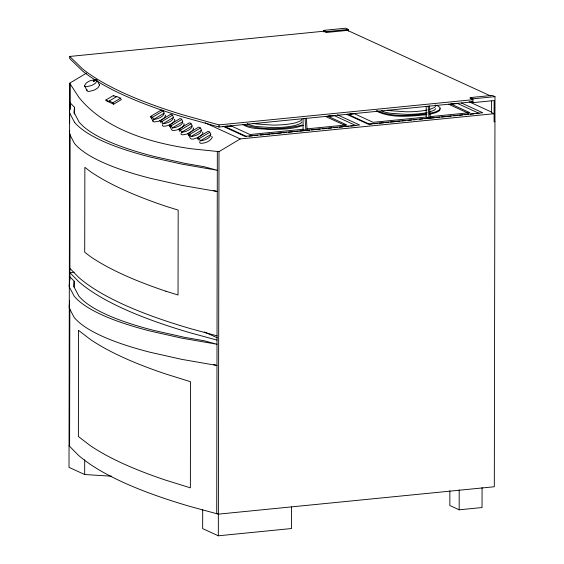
<?xml version="1.0" encoding="UTF-8"?>
<svg xmlns="http://www.w3.org/2000/svg" width="564" height="564" viewBox="0 0 564 564"><rect width="100%" height="100%" fill="white"/><g stroke="black" fill="none" stroke-linecap="round" stroke-linejoin="round"><path stroke-width="0.85" d="M69.605 123.389L69.675 113.026M86.532 73.101L69.682 83.19L69.012 467.352L84.67 474.528L111.735 476.213M347.537 30.371L326.309 32.479L323.602 31.239L69.725 56.449L69.725 58.571L82.555 71.015A667.48 143.334 0.1 0 0 182.666 116.91L219.036 127.02L472.907 101.816M69.591 446.258L69.83 308.593M69.88 280.195L70.133 134.063M70.176 109.642L70.225 84.022M74.166 287.147L74.173 281.203L69.887 276.804L69.125 286.512L74.208 296.206A344.103 73.891 0.1 0 0 150.207 331.054L181.7 338.125L217.013 344.251L203.992 340.719L184.992 337.42L153.887 330.433A339.979 73.003 0.1 0 1 78.784 296.001L73.764 286.427L74.173 281.203M84.67 474.528L84.699 459.808M202.688 509.567L202.659 528.616L218.324 535.8L291.525 528.531L291.56 506.881M216.717 513.705L217.344 151.469M218.324 535.8L218.994 151.638L240.236 138.92L494.113 113.716L491.406 112.476M219.036 127.02L219.036 124.898L182.673 114.788A667.48 143.334 0.1 0 1 82.555 68.893L69.725 56.449M309.742 130.164L305.857 130.545L303.058 129.262L303.072 118.863M323.602 31.922L323.602 30.393L345.676 28.2L348.383 29.441L348.383 31.168M326.309 32.479L326.309 31.633L323.602 30.393M428.21 106.081L428.971 118.327L426.172 117.044L426.194 106.638M449.868 490.807L449.839 505.527L459.174 509.807L482.044 507.537L482.079 487.62M459.174 509.807L459.209 489.89M69.048 445.701L78.142 455.028A668.34 143.517 0.1 0 0 190.766 506.655L218.36 514.149L494.311 486.753L494.988 96.648L492.28 95.408L470.207 97.6L470.207 98.453L472.914 99.694L219.036 124.898M494.945 121.697L494.099 121.782L494.134 100.554L472.907 102.662L472.914 98.841L470.207 97.6M491.406 112.899L491.427 101.012M74.236 114.09L74.476 107.245L70.19 102.845L69.428 112.553L74.511 122.247M69.414 123.389L69.668 120.224M69.647 130.545L69.393 133.781L74.476 143.475A344.103 73.891 0.1 0 0 150.475 178.323L181.968 185.394L217.274 191.52L213.206 190.413M74.476 107.245L74.067 112.469L79.094 122.05A339.979 73.003 0.1 0 0 154.183 156.475L185.295 163.461L204.295 166.761L217.316 170.293L182.003 164.166L150.517 157.095A344.103 73.891 0.1 0 1 74.504 122.247M69.153 306.929L69.661 300.457M97.6 81.272L99.602 85.143L98.009 87.688A7.269 2.686 -24.1 0 1 93.638 90.296L89.049 91.431A6.274 2.319 -24.1 0 1 86.926 90.437L87.046 89.697M86.926 90.437L84.494 85.714L86.095 83.19A7.276 2.672 -23.7 0 1 90.48 80.617L95.887 79.573L93.279 81.301L93.462 81.66L95.422 80.37M97.205 80.497L95.598 83.021A7.276 2.672 -23.7 0 1 91.213 85.594L86.609 86.708A6.274 2.305 -23.7 0 1 84.494 85.714M440.16 108.57L439.582 110.657L435.901 112.638L429.472 114.309M163.63 118.616L165.647 115.839L165.055 114.993M161.931 119.716L163.066 118.983M198.697 137.193L202.469 134.232L202.977 132.949L202.377 132.11M105.849 100.047L109.585 101.76L109.204 101.034L116.804 96.486L120.541 98.199L121.295 99.638L113.695 104.192L106.229 100.766L105.849 100.047L113.456 95.492L116.438 96.867M109.204 101.034L112.941 102.747L120.541 98.199M150.637 116.417L161.219 110.079L162.594 110.304C167.698 115.451 157.772 119.293 153.655 119.427L152.52 117.263L150.637 116.417L151.772 118.581L151.737 117.798M152.52 117.263L163.052 110.953M153.655 119.427L164.187 113.117M159.972 120.696L170.547 114.358L171.928 114.584C177.033 119.73 167.106 123.565 162.989 123.706L161.854 121.542L159.972 120.696L161.107 122.86M161.854 121.542L172.387 115.232M162.989 123.706L173.522 117.397M171.188 125.814L181.714 119.512C185.676 124.545 176.102 127.753 172.323 127.979L171.188 125.814L169.299 124.975L179.881 118.637L181.256 118.863L181.714 119.512M172.323 127.979L182.849 121.676M178.633 129.248L189.215 122.917L190.59 123.135C195.694 128.289 185.767 132.124 181.65 132.258L180.515 130.094L178.633 129.248L179.768 131.412M180.515 130.094L191.048 123.791M181.65 132.258L192.183 125.955M187.967 133.527L198.542 127.196L199.924 127.415C205.028 132.568 195.102 136.403 190.984 136.537L189.849 134.373L187.967 133.527L189.102 135.691L189.067 134.916M189.849 134.373L200.382 128.07M190.984 136.537L201.517 130.235M197.294 137.806L207.876 131.468L209.251 131.694C214.355 136.84 204.436 140.683 200.319 140.817L199.184 138.652L197.294 137.806L198.429 139.971M199.184 138.652L209.709 132.343M200.319 140.817L210.851 134.514M303.305 125.307C291.898 129.628 279.279 129.353 267.237 129.382C259.024 128.409 249.528 129.198 242.478 124.256M161.367 120.076L158.745 121.246L154.226 121.972L153.112 121.415L150.651 116.72M198.042 137.482L193.551 139.026L191.556 139.089L190.435 138.525L187.974 133.837M429.43 109.494L433.913 107.766A24.802 5.323 0.1 0 0 435.274 104.946M429.43 112.039L433.906 110.318A24.802 5.323 0.1 0 0 435.577 108.683M302.17 125.067C283.438 129.699 263.043 130.305 244.416 124.905M429.472 113.463L435.901 111.785L439.589 109.811L440.167 107.717L437.579 105.722L436.014 105.235M426.913 113.822C410.472 115.542 392.276 117.397 376.858 110.629M426.906 114.668C410.578 116.219 391.204 118.609 376.209 110.974M326.309 31.633L348.383 29.441M472.914 98.841L494.988 96.648M227.63 126.061L224.444 126.371L246.419 136.446M329.996 115.895L327.606 116.135L346.782 124.926L306.929 128.881M349.948 113.914L352.338 113.674M452.314 103.748L454.704 103.515M225.001 126.632L231.374 125.998M328.163 116.388L334.537 115.754L355.954 125.575M348.122 114.407L354.488 113.773L373.107 122.31L426.172 117.044M451.285 104.164L457.651 103.529M303.058 129.262L249.986 134.535L230.81 125.744M430.043 116.656L469.897 112.701L450.721 103.91M249.041 136.192L252.538 135.839M254.286 135.67L257.783 135.318M260.406 135.057L263.903 134.711M265.651 134.542L270.022 134.105M271.77 133.929L275.267 133.583M277.016 133.414L281.38 132.977M283.128 132.801L286.625 132.455M288.373 132.286L292.744 131.849M294.493 131.673L297.989 131.327M299.738 131.158L304.109 130.721M311.49 129.988L314.973 129.642M316.721 129.466L320.204 129.121M322.819 128.86L326.309 128.514M328.051 128.345L331.54 128M334.156 127.739L337.646 127.393M339.387 127.217L342.877 126.872M345.492 126.611L348.975 126.265M350.723 126.096L355.08 125.659M372.155 123.967L369.54 124.228L347.558 114.154M373.904 123.791L377.401 123.445M379.149 123.269L383.52 122.839M385.268 122.663L388.765 122.317M390.514 122.141L394.885 121.711M396.633 121.535L400.13 121.189M401.878 121.013L405.375 120.668M407.998 120.407L411.487 120.061M413.236 119.885L416.733 119.54M419.355 119.279L422.852 118.933M424.6 118.757L428.971 118.327M434.604 117.763L430.247 118.2L429.479 105.954M436.346 117.594L439.835 117.249M441.577 117.072L445.941 116.642M447.682 116.466L451.172 116.121M453.787 115.86L457.27 115.514M459.018 115.345L462.501 114.993M465.117 114.739L468.606 114.386M470.348 114.217L473.838 113.872M476.453 113.611L479.069 113.35L457.087 103.275M74.138 272.222L69.894 272.645L78.445 281.415A668.34 143.517 0.1 0 0 191.069 333.042L217.02 340.092M218.994 151.638L191.386 148.776A608.288 224.846 -24.1 0 1 78.756 97.149L69.682 83.19M93.279 81.301L96.352 79.686L96.888 79.94M217.027 335.848L191.069 328.798A668.34 143.517 0.1 0 1 78.459 277.171L69.901 268.393M213.721 364.591L216.971 365.472L181.664 359.346L150.179 352.274A344.103 73.891 0.1 0 1 74.166 317.426L69.09 307.74M165.858 291.207L178.034 295L178.182 210.104L166.013 206.311A668.883 143.637 0.1 0 1 90.628 171.752L84.861 167.325L84.713 252.221L90.48 256.648A668.883 143.637 0.1 0 0 165.865 291.207M346.797 30.04L490.574 95.95M470.877 101.731L472.907 102.662M469.072 101.76L491.455 112.025M461.451 103L482.735 112.765L368.109 124.143L346.825 114.386M448.584 104.206L468.317 113.251M337.547 114.866L359.62 124.982L244.995 136.368L222.921 126.244M325.47 116.424L345.203 125.476M205.106 122.811L240.236 138.92M204.471 331.97L217.267 337.836M216.795 513.43L218.36 514.149M169.313 125.278L171.773 129.967L172.887 130.531C177.188 130.411 182.454 128.522 184.308 124.39L183.716 123.551M211.712 136.382L212.304 137.228C210.45 141.36 205.183 143.242 200.883 143.362L199.769 142.805L199.726 141.719M193.05 127.831L193.642 128.67C191.788 132.801 186.515 134.683 182.221 134.81L181.107 134.246L181.058 133.16M174.382 119.272L174.981 120.118C173.12 124.249 167.853 126.132 163.56 126.251L162.439 125.687L162.397 124.602M169.679 125.694L170.434 127.14L170.406 126.357M113.456 95.492L113.829 96.218M112.941 102.747L113.695 104.192M306.365 118.179L307.126 130.418M305.096 118.306L305.857 130.545M153.063 120.322L153.112 121.415M99.285 84.586A6.274 2.319 -24.1 0 1 99.602 85.143M301.846 121.965A24.802 5.323 0.1 0 1 300.189 123.594L295.698 125.314A29.871 6.415 0.1 0 1 272.623 127.64L256.564 126.519A24.83 5.33 0.1 0 1 247.187 123.643M301.853 119.413A24.802 5.323 0.1 0 1 300.189 121.048L295.705 122.769A29.871 6.415 0.1 0 1 272.631 125.095L256.571 123.974A24.83 5.33 0.1 0 1 252.989 123.29M381.419 110.699A24.83 5.33 0.1 0 0 390.295 113.244L406.355 114.365A29.871 6.415 0.1 0 0 427.216 112.56M387.567 110.199A24.83 5.33 0.1 0 0 390.302 110.692L406.362 111.813A29.871 6.415 0.1 0 0 427.216 110.008M78.565 330.384L78.375 436.508L90.148 445.546A668.883 143.637 0.1 0 0 165.534 480.105L190.364 487.846L190.547 381.729L165.717 373.981A668.883 143.637 0.1 0 1 90.339 339.422L78.565 330.384"/></g></svg>
